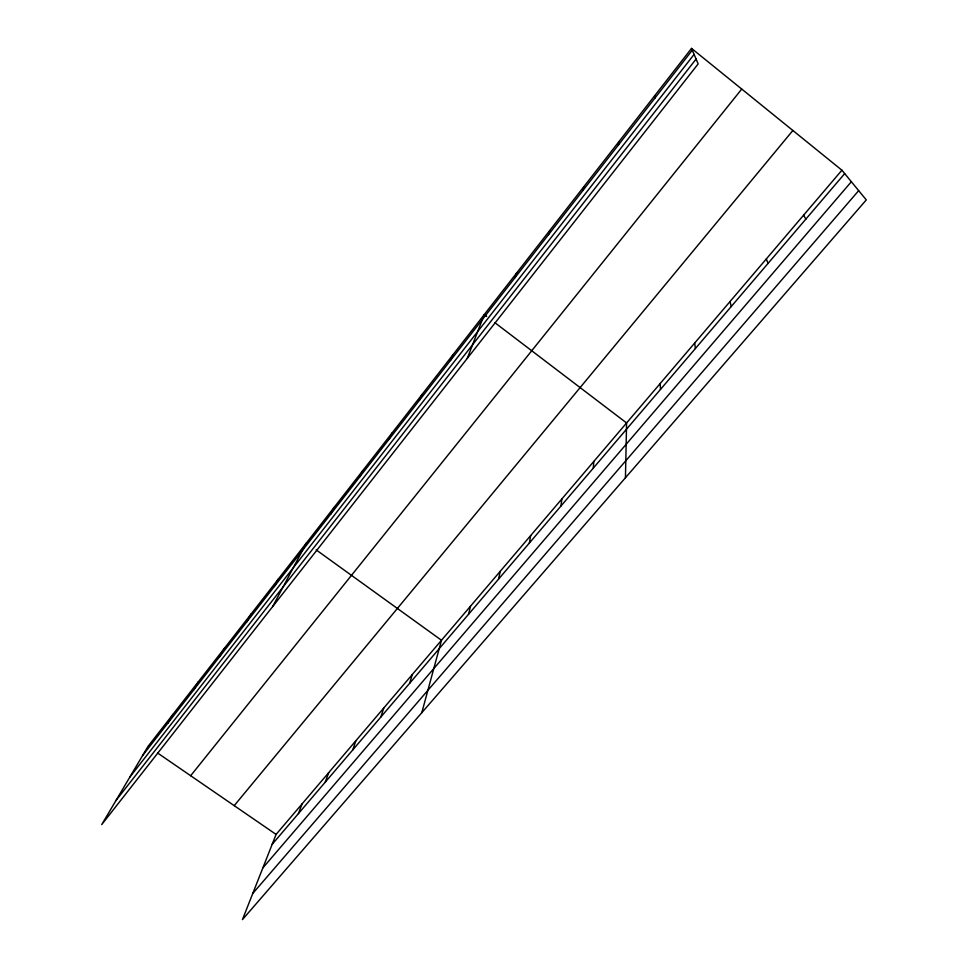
<?xml version="1.0" encoding="UTF-8"?>
<svg xmlns="http://www.w3.org/2000/svg" width="968" height="968" viewBox="0 0 968 968"><rect width="100%" height="100%" fill="white"/><g stroke="black" fill="none" stroke-linecap="round" stroke-linejoin="round"><path stroke-width="1.45" d="M625.449 477.756L626.586 422.968L494.938 322.731M593.287 468.137L593.82 461.434M618.479 144.885L618.721 141.909M560.932 506.034L561.851 498.956M529.387 543L530.67 535.57M583.063 190.333L583.764 186.8M498.593 579.07L500.226 571.301M468.536 614.281L470.509 606.186M421.806 712.69L441.481 640.259L316.209 549.909M548.578 234.583L549.727 230.517M409.682 683.239L412.271 674.551M380.872 716.998L383.751 708.019M515.012 277.659L516.561 273.097M352.739 749.958L355.897 740.726M325.26 782.144L328.684 772.67M298.41 813.604L302.089 803.888M467.302 358.341L484.254 314.6L486.626 316.403M841.906 170.211L276.086 834.416L242.448 919.6L866.287 199.916L841.906 170.211L691.539 48.4L147.995 746.425L101.713 824.591L698.158 63.912L691.539 48.4M450.435 360.519L452.758 355.05M419.374 400.377L422.048 394.484M389.075 439.254L392.088 432.962M359.539 477.163L362.855 470.496M330.705 514.153L334.335 507.123M272.673 606.561L306.481 542.891M274.283 586.56L278.481 578.864M246.671 621.988L251.136 613.978M219.724 656.57L224.443 648.257M193.418 690.329L198.367 681.738M167.718 723.314L172.897 714.457M142.611 755.524L692.289 50.167M129.821 777.122L694.104 54.402M115.93 800.572L696.089 59.06M190.66 775.731L741.742 89.068M234.22 805.642L792.865 130.486M272.165 844.35L844.689 173.611M262.86 867.897L851.356 181.718M252.769 893.452L858.676 190.648M157.748 753.116L276.086 834.416M803.609 215.162L805.848 219.119M766.329 258.928L768.035 263.405M730.029 301.544L731.239 306.517M694.661 343.059L695.399 348.504M654.634 95.796L654.876 98.179M660.188 383.522L660.479 389.414"/></g></svg>
